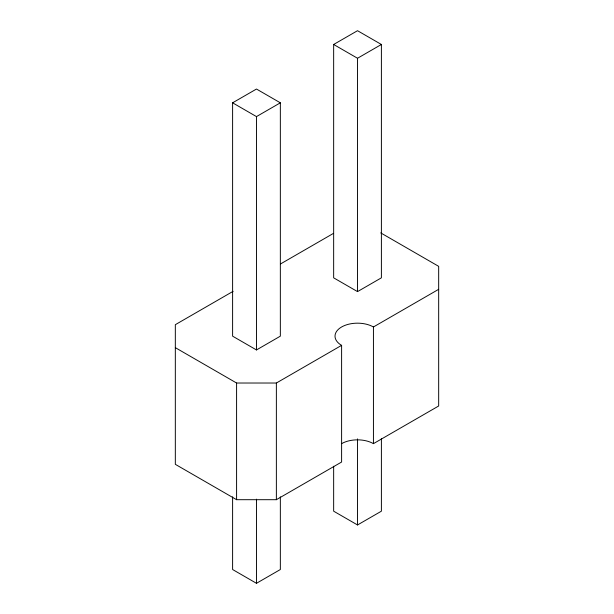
<?xml version="1.0" encoding="UTF-8"?>
<svg xmlns="http://www.w3.org/2000/svg" width="614" height="614" viewBox="0 0 614 614"><rect width="100%" height="100%" fill="white"/><g stroke="black" fill="none" stroke-linecap="round" stroke-linejoin="round"><path stroke-width="0.92" d="M232.606 102.814L256.475 89.038L280.345 102.814L280.345 336.165L256.475 349.949L232.606 336.165L232.606 102.814L256.475 116.599L280.345 102.814M333.655 44.477L357.525 30.7L381.394 44.477L381.394 277.835L357.525 291.612L333.655 277.835L333.655 44.477L357.525 58.261L381.394 44.477M233.136 291.312L175.328 324.683L175.328 464.33L236.59 499.696L276.369 499.696L341.607 462.027L341.607 345.352A22.503 12.994 0 0 1 341.607 326.978A22.503 12.994 0 0 1 373.435 326.978L438.672 289.317M280.652 263.874L333.502 233.358M175.328 347.654L236.59 383.021L276.369 383.021L341.607 345.352M341.607 443.653A22.503 12.994 0 0 1 373.435 443.653L438.672 405.992L438.672 266.346L380.726 232.89M232.606 496.833L232.606 569.523L256.475 583.3L280.345 569.523L280.345 496.833M333.655 466.233L333.655 511.186L357.525 524.962L381.394 511.186L381.394 438.496M373.435 326.978L373.435 443.653M357.525 58.261L357.525 291.612M357.525 438.887L357.525 524.962M276.369 383.021L276.369 499.696M256.475 116.599L256.475 349.949M256.475 499.144L256.475 583.3M236.59 383.021L236.59 499.696"/></g></svg>
